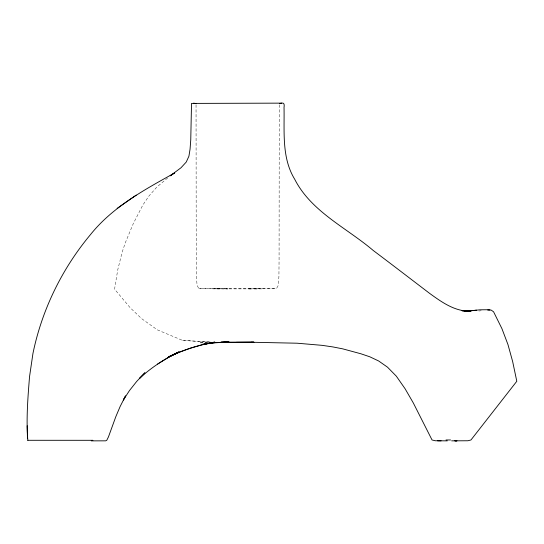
<?xml version="1.0" encoding="UTF-8"?>
<svg xmlns="http://www.w3.org/2000/svg" width="544" height="544" viewBox="0 0 544 544"><rect width="100%" height="100%" fill="white"/><g stroke="black" fill="none" stroke-linecap="round" stroke-linejoin="round"><path stroke-width="0.41" stroke-dasharray="2.72 2.04" d="M279.262 104.808L279.072 259.372L278.916 276.692L278.215 285.471L276.508 288.544L248.057 288.898L259.073 288.878M167.647 177.976L156.842 187.061L148.743 196.262L142.691 205.299L133.232 223.747L125.31 242.774L122.155 252.192L117.735 269.851L114.56 289.177L130.227 307.768L141.617 318.634L157.4 329.888L182.6 340.415L211.725 342.142M478.89 311.012L481.168 310.74M207.618 342.604L199.24 342.883L207.414 342.693M250.954 288.878L225.128 288.878M254.422 288.898L262.806 288.864M196.044 104.808L196.234 259.372L196.391 276.692L197.098 285.471L198.832 288.544L276.508 288.544M216.573 288.878L227.834 288.898L198.832 288.544M212.752 288.864L221.279 288.898M182.6 340.415L210.474 342.06"/><path stroke-width="0.82" d="M27.826 440.293C26.119 419.349 27.839 397.698 29.546 376.638L32.946 353.471C41.888 309.951 61.914 268.852 90.365 234.756C112.56 206.965 144.187 189.883 174.699 172.938L170.19 175.841L180.975 167.783L186.238 162.064L188.918 156.21L190.06 149.178L190.754 139.924L191.522 103.408L281.629 103.136C284.471 102.394 284.396 105.318 284.029 107.311C284.553 131.458 281.479 157.631 294.692 179.228C311.263 211.772 346.562 227.746 373.238 250.485C392.142 264.683 410.87 279.099 429.678 293.42C440.198 301.016 451.268 309.019 464.44 310.889L462.012 310.753L469.751 311.216L464.433 311.188L471.158 310.801L464.923 311.426L480.019 309.801L487.499 309.747L491.171 310.1L493.578 311.8L501.935 328.664L507.967 344.576L512.666 361.604L516.8 381.269L470.961 439.974L467.894 440.762L451.615 440.844M279.392 103.584L281.629 103.136M178.214 352.24C164.152 359.196 150.872 367.826 139.38 378.542L144.922 372.749L136.66 381.473L129.445 390.599L123.345 400.01L125.548 395.889L120.142 406.497L115.845 416.616L108.453 436.914L106.767 440.307L105.638 440.837L91.229 440.864M117.13 208.406L136.204 195.112M157.644 364.024L168.014 357.626L179.017 351.859L168.742 356.871C183.382 349.942 198.92 345.046 214.832 342.088L208.257 343.25M176.011 353.287L168.681 356.871L179.459 352.104L190.563 348.051L202.103 344.712M202.905 344.536L210.147 342.965M204.972 343.828L206.618 343.536M202.83 344.25L212.718 343.033M202.518 344.352L214.084 342.924M476.476 310.148L464.923 311.426M213.54 342.931L229.051 341.918L220.796 342.305M487.73 310.046L489.906 309.964M221.02 342.169L228.562 341.918M213.139 342.557L219.15 342.448M220.81 342.434L253.912 342.217L236.395 342.312M454.981 440.858L456.797 440.844M27.73 440.293L92.922 440.307M253.79 342.217L221.034 342.196M446.005 439.974L450.561 439.974M251.24 342.244L297.146 343.21L322.123 345.345L332.853 346.922L342.7 348.847L360.876 353.77L369.777 356.782L378.651 360.978L387.498 367.166L396.318 376.162L405.103 388.77L413.331 402.988L432.045 439.974L435.35 440.762L447.324 440.858M454.94 440.844L456.899 440.858M437.621 440.817L441.096 440.844M193.644 103.136L195.915 103.584M27.452 438.552L27.2 425.762"/></g></svg>
